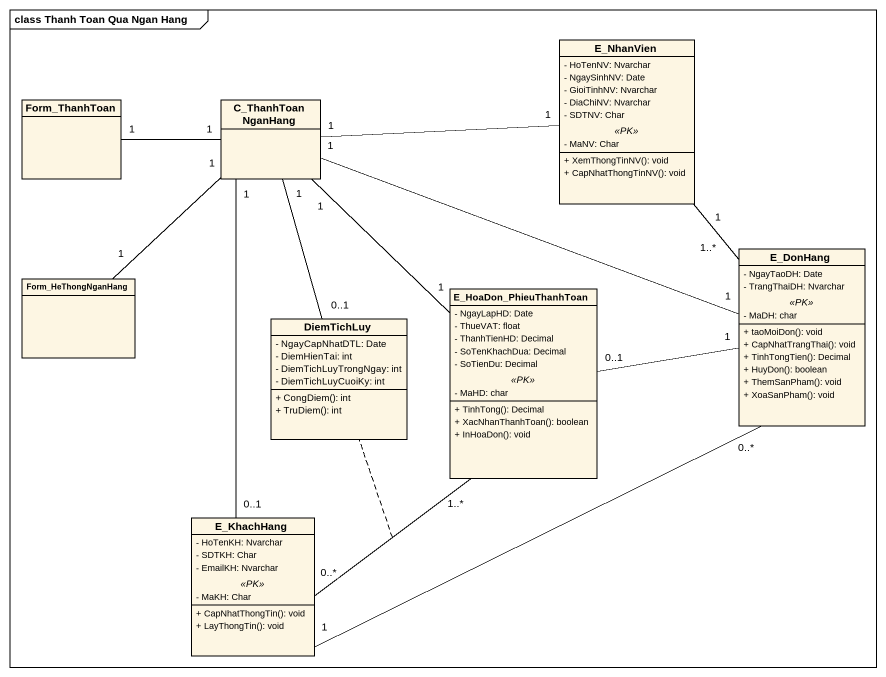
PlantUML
@startuml
mainframe class Thanh Toan Qua Ngan Hang
hide circle
hide empty members
skinparam classAttributeIconSize 0
class E_NhanVien {
  - HoTenNV: Nvarchar
  - NgaySinhNV: Date
  - GioiTinhNV: Nvarchar
  - DiaChiNV: Nvarchar
  - SDTNV: Char
  .. <<PK>> ..
  - MaNV: Char
  --
  + XemThongTinNV(): void
  + CapNhatThongTinNV(): void
}
class Form_ThanhToan
class C_ThanhToanNganHang
class Form_HeThongNganHang
class E_HoaDon_PhieuThanhToan {
  - NgayLapHD: Date
  - ThueVAT: float
  - ThanhTienHD: Decimal
  - SoTenKhachDua: Decimal
  - SoTienDu: Decimal
  .. <<PK>> ..
  - MaHD: char
  --
  + TinhTong(): Decimal
  + XacNhanThanhToan(): boolean
  + InHoaDon(): void
}
class E_DonHang {
  - NgayTaoDH: Date
  - TrangThaiDH: Nvarchar
  .. <<PK>> ..
  - MaDH: char
  --
  + taoMoiDon(): void
  + CapNhatTrangThai(): void
  + TinhTongTien(): Decimal
  + HuyDon(): boolean
  + ThemSanPham(): void
  + XoaSanPham(): void
}
class DiemTichLuy {
  - NgayCapNhatDTL: Date
  - DiemHienTai: int
  - DiemTichLuyTrongNgay: int
  - DiemTichLuyCuoiKy: int
  + CongDiem(): int
  + TruDiem(): int
}
class E_KhachHang {
  - HoTenKH: Nvarchar
  - SDTKH: Char
  - EmailKH: Nvarchar
  .. <<PK>> ..
  - MaKH: Char
  --
  + CapNhatThongTin(): void
  + LayThongTin(): void
}
Form_ThanhToan "1" -right- "1" C_ThanhToanNganHang
C_ThanhToanNganHang "1" -right- "1" E_NhanVien
C_ThanhToanNganHang "1" -- "1" Form_HeThongNganHang
C_ThanhToanNganHang "1" -- "1" E_HoaDon_PhieuThanhToan
C_ThanhToanNganHang "1" -right- "1" E_DonHang
C_ThanhToanNganHang "1" -- "0..1" DiemTichLuy
C_ThanhToanNganHang "1" -- "0..1" E_KhachHang
E_HoaDon_PhieuThanhToan "0..1" -right- "1" E_DonHang
E_DonHang "1..*" -up- "1" E_NhanVien
E_DonHang "0..*" -left- "1" E_KhachHang
E_KhachHang "0..*" -up- "1..*" E_HoaDon_PhieuThanhToan
(E_KhachHang, E_HoaDon_PhieuThanhToan) .. DiemTichLuy
@enduml
